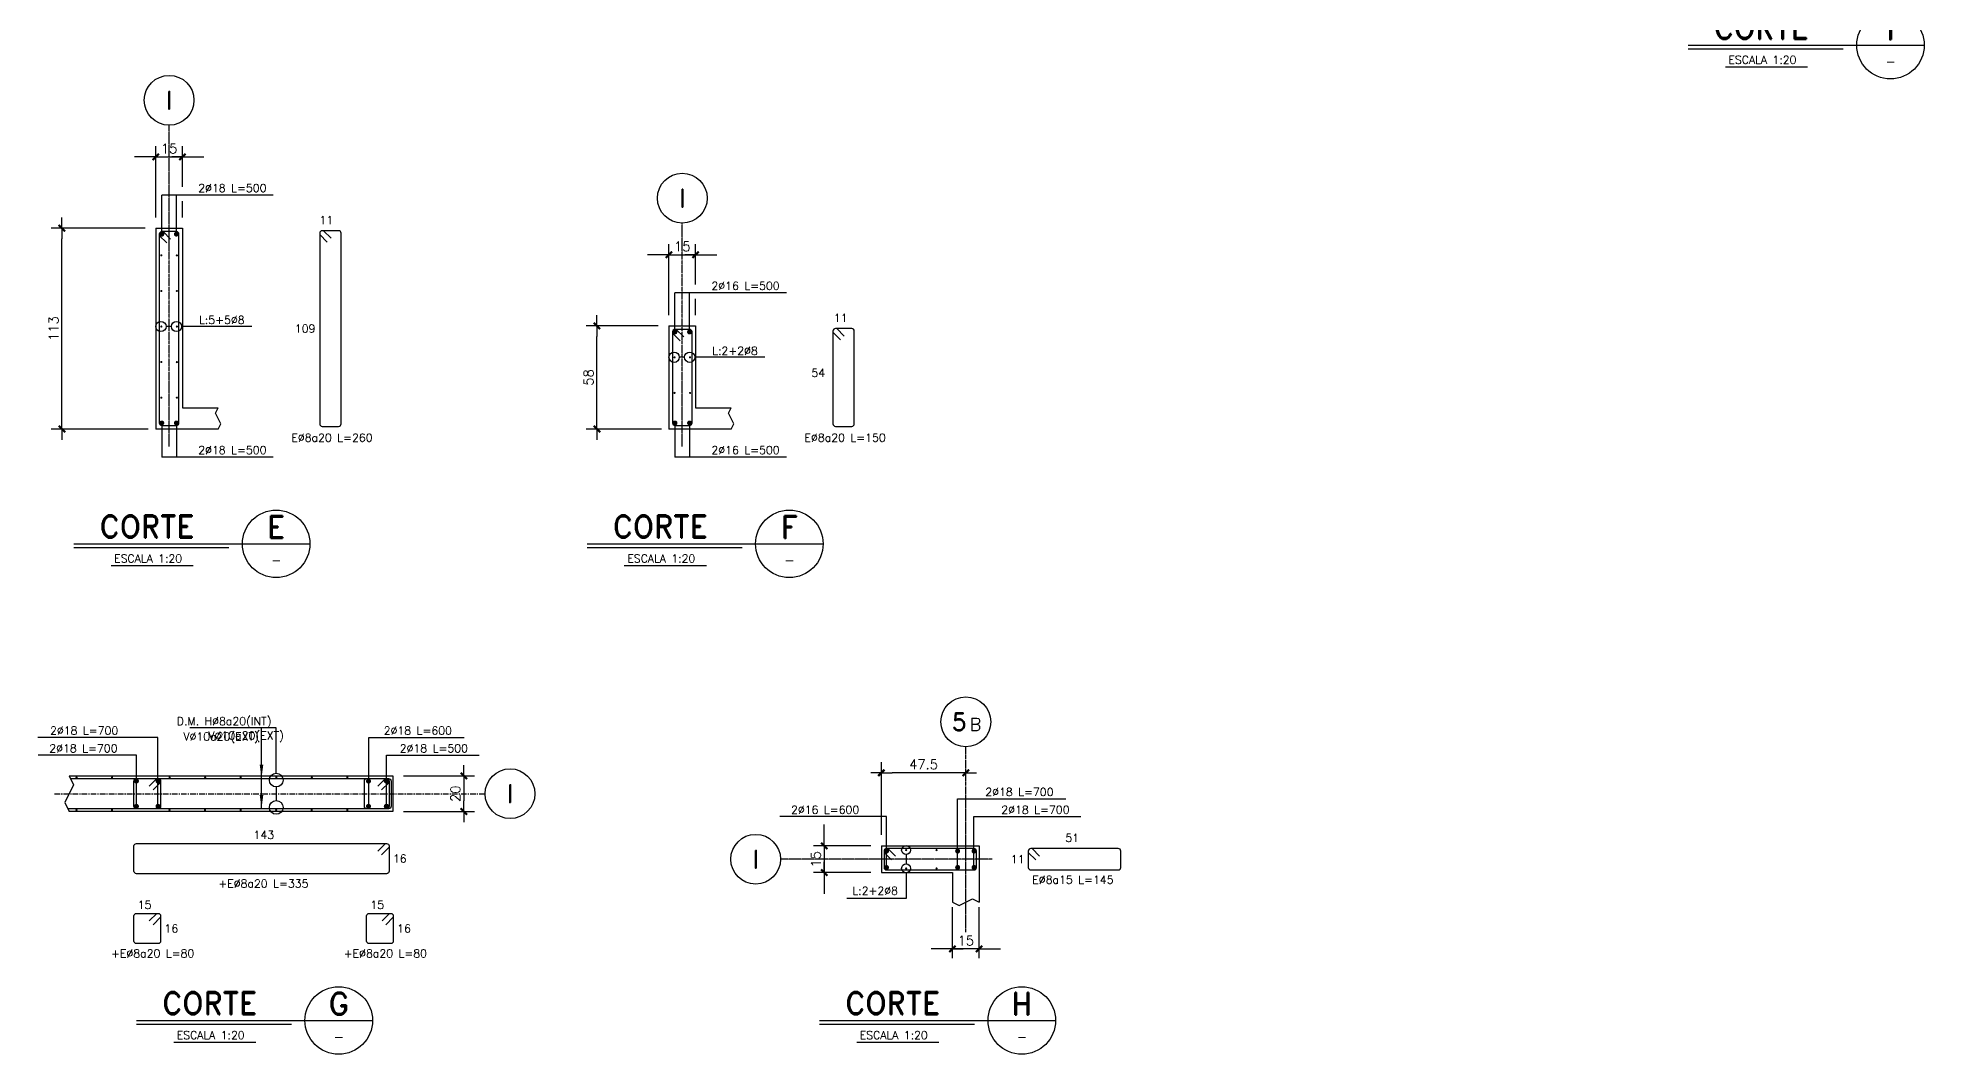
# Model space of a CAD drawing. Header units: millimetres. Extents: x 120 to 6193, y 171 to 3610.
# Drawn here: x 3439 to 6092, y 507 to 1936 of the extents above; entities that cross this region are included whole.
import ezdxf
from ezdxf.enums import TextEntityAlignment as Align

# ---------------------------------------------------------------- set-up
doc = ezdxf.new("R2010")
doc.units = ezdxf.units.MM
doc.header["$LTSCALE"] = 0.5
doc.linetypes.add('CENTER', pattern=[50.8, 31.75, -6.35, 6.35, -6.35])
doc.linetypes.add('EJES', pattern=[12.5, 10, -1, 0.5, -1])
for name, color, linetype in [('A-LINEA 015', 6, 'Continuous'), ('CONTORNOS', 3, 'Continuous'), ('CORTES', 5, 'Continuous'), ('EJES', 1, 'CENTER')]:
    doc.layers.add(name, color=color, linetype=linetype)
doc.styles.add('ROMAND', font='romand')
doc.styles.add('ROMANS', font='romans')
doc.styles.add('ROMANS0', font='romans.shx')
doc.styles.add('SIETE50', font='ROMAND.SHX', dxfattribs={"height": 31.5})
doc.dimstyles.new('ING20', dxfattribs={"dimscale": 50, "dimtxt": 0.27, "dimasz": 0.3, "dimexe": 0.3, "dimexo": 1, "dimgap": 0.1, "dimtad": 1, "dimlfac": 0.4, "dimzin": 12, "dimdsep": 46, "dimtxsty": 'ROMANS', "dimblk1": 'TICK1', "dimblk2": 'TICK1', "dimsah": 1, "dimcen": 0.09, "dimse1": 1, "dimse2": 1, "dimclrd": 2, "dimclre": 1, "dimclrt": 3, "dimadec": 0, "dimazin": 0, "dimtfac": 1, "dimtix": 1, "dimtmove": 2, "dimatfit": 3, "dimldrblk": 'TICK1', "dimfxl": 1, "dimtolj": 1, "dimtzin": 12, "dimarcsym": 0})

# ---------------------------------------------------------------- blocks, each defined once
blk = doc.blocks.new('TICK1')
at = {"color": 2}
for points in [[(0, 0), (-1, 0)], [(0, 0), (1, 0)]]:
    blk.add_lwpolyline(points, dxfattribs=at)
at = {"color": 2, "const_width": 0.2}
blk.add_lwpolyline([(-0.3, -0.3), (0.3, 0.3)], dxfattribs=at)
blk = doc.blocks.new('*D100')
at = {"layer": 'CORTES', "color": 2, "lineweight": -2}
for p, q in [((3590.3, 1768.2), (3575.3, 1768.2)), ((3605.3, 1768.2), (3642.8, 1768.2)), ((3657.8, 1768.2), (3672.8, 1768.2))]:
    blk.add_line(p, q, dxfattribs=at)
at = {"layer": 'Defpoints', "color": 0}
for p in [(3605.3, 1768.2), (3642.8, 1768.2), (3642.8, 1768.2)]:
    blk.add_point(p, dxfattribs=at)
at = {"layer": 'CORTES', "color": 2, "lineweight": -2, "xscale": 15, "yscale": 15, "zscale": 15}
blk.add_blockref('TICK1', (3605.3, 1768.2), dxfattribs=at)
at = {"layer": 'CORTES', "color": 2, "lineweight": -2, "xscale": 15, "yscale": 15, "zscale": 15, "rotation": 180}
blk.add_blockref('TICK1', (3642.8, 1768.2), dxfattribs=at)
at = {"layer": 'CORTES', "color": 3, "insert": (3624, 1780), "char_height": 13.5, "attachment_point": 5, "style": 'ROMANS'}
blk.add_mtext('\\A1;15', dxfattribs=at)
blk = doc.blocks.new('*D101')
at = {"layer": 'CORTES', "color": 2, "lineweight": -2}
blk.add_line((3473.3, 1400.7), (3473.3, 1653.2), dxfattribs=at)
at = {"layer": 'Defpoints', "color": 0}
for p in [(3473.3, 1668.2), (3473.3, 1668.2), (3473.3, 1385.7)]:
    blk.add_point(p, dxfattribs=at)
at = {"layer": 'CORTES', "color": 2, "lineweight": -2, "xscale": 15, "yscale": 15, "zscale": 15}
for p, rotation in [((3473.3, 1668.2), 90), ((3473.3, 1385.7), 270)]:
    blk.add_blockref('TICK1', p, dxfattribs=dict(at, rotation=rotation))
at = {"layer": 'CORTES', "color": 3, "insert": (3461.6, 1527), "char_height": 13.5, "attachment_point": 5, "rotation": 90, "style": 'ROMANS'}
blk.add_mtext('\\A1;113', dxfattribs=at)
blk = doc.blocks.new('t-corte')
at = {"color": 6}
for p, q in [((-169.7, -4.9), (162.3, -4.9)), ((-169.7, -9.9), (48.3, -9.9))]:
    blk.add_line(p, q, dxfattribs=at)
at = {"color": 3}
blk.add_line((-117.3, -35.3), (-1.8, -35.3), dxfattribs=at)
blk.add_circle((114.8, -4.9), 47.5, dxfattribs=at)
at = {"color": 6, "style": 'SIETE50'}
blk.add_text('CORTE', height=31.5, dxfattribs=at).set_placement((-133.4, 3.7))
blk.add_attdef('A', text='', height=31.5, dxfattribs=at).set_placement((114.9, 18.7), align=Align.MIDDLE_CENTER)
at = {"color": 3, "style": 'ROMANS'}
blk.add_attdef('ESCALA', (-113, -31.1), '', height=11.2, dxfattribs=at)
blk.add_attdef('-', text='', height=13, dxfattribs=at).set_placement((115, -27.7), align=Align.MIDDLE)
blk = doc.blocks.new('*D102')
at = {"layer": 'CORTES', "color": 2, "lineweight": -2}
for p, q in [((4311.8, 1630.7), (4296.8, 1630.7)), ((4326.8, 1630.7), (4364.3, 1630.7)), ((4379.3, 1630.7), (4394.3, 1630.7))]:
    blk.add_line(p, q, dxfattribs=at)
at = {"layer": 'Defpoints', "color": 0}
for p in [(4326.8, 1630.7), (4364.3, 1630.7), (4364.3, 1630.7)]:
    blk.add_point(p, dxfattribs=at)
at = {"layer": 'CORTES', "color": 2, "lineweight": -2, "xscale": 15, "yscale": 15, "zscale": 15}
blk.add_blockref('TICK1', (4326.8, 1630.7), dxfattribs=at)
at = {"layer": 'CORTES', "color": 2, "lineweight": -2, "xscale": 15, "yscale": 15, "zscale": 15, "rotation": 180}
blk.add_blockref('TICK1', (4364.3, 1630.7), dxfattribs=at)
at = {"layer": 'CORTES', "color": 3, "insert": (4345.6, 1642.5), "char_height": 13.5, "attachment_point": 5, "style": 'ROMANS'}
blk.add_mtext('\\A1;15', dxfattribs=at)
blk = doc.blocks.new('*D103')
at = {"layer": 'CORTES', "color": 2, "lineweight": -2}
blk.add_line((4225.6, 1400.7), (4225.6, 1515.7), dxfattribs=at)
at = {"layer": 'Defpoints', "color": 0}
for p in [(4225.6, 1530.7), (4225.6, 1530.7), (4225.6, 1385.7)]:
    blk.add_point(p, dxfattribs=at)
at = {"layer": 'CORTES', "color": 2, "lineweight": -2, "xscale": 15, "yscale": 15, "zscale": 15}
for p, rotation in [((4225.6, 1530.7), 90), ((4225.6, 1385.7), 270)]:
    blk.add_blockref('TICK1', p, dxfattribs=dict(at, rotation=rotation))
at = {"layer": 'CORTES', "color": 3, "insert": (4213.8, 1458.2), "char_height": 13.5, "attachment_point": 5, "rotation": 90, "style": 'ROMANS'}
blk.add_mtext('\\A1;58', dxfattribs=at)
blk = doc.blocks.new('*D106')
at = {"layer": 'CORTES', "color": 2, "lineweight": -2}
blk.add_line((4038.4, 883.1), (4038.4, 863.1), dxfattribs=at)
at = {"layer": 'Defpoints', "color": 0}
for p in [(4038.4, 898.1), (4038.4, 848.1), (4038.4, 848.1)]:
    blk.add_point(p, dxfattribs=at)
at = {"layer": 'CORTES', "color": 2, "lineweight": -2, "xscale": 15, "yscale": 15, "zscale": 15}
for p, rotation in [((4038.4, 898.1), 90), ((4038.4, 848.1), 270)]:
    blk.add_blockref('TICK1', p, dxfattribs=dict(at, rotation=rotation))
at = {"layer": 'CORTES', "color": 3, "insert": (4026.6, 873.1), "char_height": 13.5, "attachment_point": 5, "rotation": 90, "style": 'ROMANS'}
blk.add_mtext('\\A1;20', dxfattribs=at)
blk = doc.blocks.new('FLECHA')
at = {"color": 2}
blk.add_lwpolyline([(0, 0, 0, 5, 0), (19.2, 0, 5, 5, 0)], format="xyseb", dxfattribs=at)
blk = doc.blocks.new('eje-3')
at = {"color": 3, "linetype": 'Continuous'}
blk.add_circle((0, 0), 35, dxfattribs=at)
at = {"color": 5, "linetype": 'Continuous', "style": 'ROMAND'}
for height, p in [(25, (-9.2, 0)), (18, (13.7, -3.6))]:
    blk.add_attdef('0', text='', height=height, dxfattribs=at).set_placement(p, align=Align.MIDDLE)
blk = doc.blocks.new('*D107')
at = {"layer": 'CORTES', "color": 2, "lineweight": -2}
for p, q in [((4545.2, 814.7), (4545.2, 829.7)), ((4545.2, 799.7), (4545.2, 762.2)), ((4545.2, 747.2), (4545.2, 732.2))]:
    blk.add_line(p, q, dxfattribs=at)
at = {"layer": 'Defpoints', "color": 0}
for p in [(4545.2, 799.7), (4545.2, 762.2), (4545.2, 762.2)]:
    blk.add_point(p, dxfattribs=at)
at = {"layer": 'CORTES', "color": 2, "lineweight": -2, "xscale": 15, "yscale": 15, "zscale": 15}
for p, rotation in [((4545.2, 799.7), 270), ((4545.2, 762.2), 90)]:
    blk.add_blockref('TICK1', p, dxfattribs=dict(at, rotation=rotation))
at = {"layer": 'CORTES', "color": 3, "insert": (4533.4, 780.9), "char_height": 13.5, "attachment_point": 5, "rotation": 90, "style": 'ROMANS'}
blk.add_mtext('\\A1;15', dxfattribs=at)
blk = doc.blocks.new('*D108')
at = {"layer": 'CORTES', "color": 2, "lineweight": -2}
blk.add_line((4729.2, 902.5), (4640.5, 902.5), dxfattribs=at)
at = {"layer": 'Defpoints', "color": 0}
for p in [(4625.5, 902.5), (4625.5, 902.5), (4744.2, 902.5)]:
    blk.add_point(p, dxfattribs=at)
at = {"layer": 'CORTES', "color": 2, "lineweight": -2, "xscale": 15, "yscale": 15, "zscale": 15, "rotation": 180}
blk.add_blockref('TICK1', (4625.5, 902.5), dxfattribs=at)
at = {"layer": 'CORTES', "color": 2, "lineweight": -2, "xscale": 15, "yscale": 15, "zscale": 15}
blk.add_blockref('TICK1', (4744.2, 902.5), dxfattribs=at)
at = {"layer": 'CORTES', "color": 3, "insert": (4684.8, 914.3), "char_height": 13.5, "attachment_point": 5, "style": 'ROMANS'}
blk.add_mtext('\\A1;47.5', dxfattribs=at)
blk = doc.blocks.new('*D109')
at = {"layer": 'CORTES', "color": 2, "lineweight": -2}
for p, q in [((4710.5, 654.9), (4695.5, 654.9)), ((4763, 654.9), (4725.5, 654.9)), ((4778, 654.9), (4793, 654.9))]:
    blk.add_line(p, q, dxfattribs=at)
at = {"layer": 'Defpoints', "color": 0}
for p in [(4725.5, 654.9), (4725.5, 654.9), (4763, 654.9)]:
    blk.add_point(p, dxfattribs=at)
at = {"layer": 'CORTES', "color": 2, "lineweight": -2, "xscale": 15, "yscale": 15, "zscale": 15}
blk.add_blockref('TICK1', (4725.5, 654.9), dxfattribs=at)
at = {"layer": 'CORTES', "color": 2, "lineweight": -2, "xscale": 15, "yscale": 15, "zscale": 15, "rotation": 180}
blk.add_blockref('TICK1', (4763, 654.9), dxfattribs=at)
at = {"layer": 'CORTES', "color": 3, "insert": (4744.2, 666.6), "char_height": 13.5, "attachment_point": 5, "style": 'ROMANS'}
blk.add_mtext('\\A1;15', dxfattribs=at)
blk = doc.blocks.new('EJE-1')
at = {"color": 3, "linetype": 'Continuous'}
blk.add_circle((0, 0), 35, dxfattribs=at)
at = {"color": 5, "linetype": 'Continuous', "style": 'ROMAND'}
blk.add_attdef('0', text='', height=25, dxfattribs=at).set_placement((0.2, 0), align=Align.MIDDLE)

msp = doc.modelspace()

# ---------------------------------------------------------------- linework, layer by layer
at = {"layer": 'CONTORNOS', "color": 2, "ltscale": 0.5}
for p, q in [((3689.022, 1408.216), (3692.772, 1415.716)), ((3696.522, 1393.216), (3689.022, 1408.216)), ((4410.57, 1408.216), (4414.32, 1415.716)), ((4418.07, 1393.216), (4410.57, 1408.216)), ((3692.772, 1385.716), (3696.522, 1393.216)), ((4414.32, 1385.716), (4418.07, 1393.216)), ((4725.47, 720.744), (4734.845, 716.057)), ((4734.845, 716.057), (4753.595, 725.432)), ((4753.595, 725.432), (4762.97, 720.744))]:
    msp.add_line(p, q, dxfattribs=at)
at = {"layer": 'CORTES', "color": 1, "linetype": 'EJES'}
for p, q in [((3624.022, 1361.335), (3624.022, 1812.833)), ((4345.57, 1361.335), (4345.57, 1675.333)), ((4744.22, 678.433), (4744.22, 939.06)), ((4781.321, 780.922), (4483.765, 780.922))]:
    msp.add_line(p, q, dxfattribs=at)
at = {"layer": 'CORTES', "color": 1}
for p, q in [((3605.272, 1683.216), (3605.272, 1783.216)), ((3642.772, 1726.373), (3642.772, 1783.216)), ((3613.769, 1659.713), (3613.769, 1714.65)), ((3770.564, 1714.65), (3613.774, 1714.65)), ((3634.269, 1659.713), (3634.269, 1714.65)), ((3642.772, 1683.216), (3642.772, 1706.02)), ((3590.272, 1668.216), (3458.337, 1668.216)), ((4326.82, 1545.716), (4326.82, 1645.716)), ((4364.32, 1588.873), (4364.32, 1645.716)), ((4335.317, 1522.213), (4335.317, 1577.15)), ((4492.112, 1577.15), (4335.323, 1577.15)), ((4355.817, 1522.213), (4355.817, 1577.15)), ((4364.32, 1545.716), (4364.32, 1568.52)), ((3627.172, 1529.864), (3619.809, 1529.864)), ((3740.209, 1529.864), (3641.649, 1529.864)), ((4311.82, 1530.716), (4210.554, 1530.716)), ((4348.72, 1486.574), (4341.357, 1486.574)), ((4461.757, 1486.574), (4363.197, 1486.574)), ((3594.711, 1385.716), (3458.337, 1385.716)), ((3613.769, 1394.222), (3613.769, 1346.266)), ((3634.269, 1394.222), (3634.269, 1346.266)), ((4316.26, 1385.716), (4210.554, 1385.716)), ((4335.317, 1394.222), (4335.317, 1346.266)), ((4355.817, 1394.222), (4355.817, 1346.266)), ((3770.564, 1346.266), (3613.774, 1346.266)), ((4492.112, 1346.266), (4335.323, 1346.266)), ((3753.942, 851.954), (3753.942, 965.812)), ((3774.59, 901.862), (3774.59, 965.812)), ((4625.47, 815.232), (4625.47, 917.528)), ((3774.59, 882.662), (3774.59, 863.33)), ((3953.372, 898.1), (4053.372, 898.1)), ((3953.372, 848.1), (4053.372, 848.1)), ((4610.47, 799.672), (4530.183, 799.672)), ((4610.47, 762.172), (4530.183, 762.172)), ((4725.47, 641.947), (4725.47, 713.378)), ((4762.97, 641.947), (4762.97, 713.378))]:
    msp.add_line(p, q, dxfattribs=at)
at = {"layer": 'CORTES'}
for p, q in [((3605.272, 1668.216), (3642.772, 1668.216)), ((3605.272, 1668.216), (3605.272, 1385.716)), ((3642.772, 1668.216), (3642.772, 1415.716)), ((4326.82, 1530.716), (4364.32, 1530.716)), ((4326.82, 1530.716), (4326.82, 1385.716)), ((4364.32, 1530.716), (4364.32, 1415.716)), ((3642.772, 1415.716), (3692.772, 1415.716)), ((4364.32, 1415.716), (4414.32, 1415.716)), ((3692.772, 1385.716), (3605.272, 1385.716)), ((4414.32, 1385.716), (4326.82, 1385.716)), ((3483.453, 898.1), (3938.372, 898.1)), ((3938.372, 898.1), (3938.372, 848.1)), ((3938.372, 848.1), (3483.453, 848.1))]:
    msp.add_line(p, q, dxfattribs=at)
at = {"layer": 'CORTES', "color": 2}
for p, q in [((3610.269, 1657.913), (3620.875, 1647.307)), ((3615.569, 1663.213), (3626.175, 1652.607)), ((4331.817, 1520.413), (4342.424, 1509.807)), ((4337.117, 1525.713), (4347.724, 1515.107)), ((3489.703, 885.6), (3477.203, 860.6)), ((3483.453, 898.1), (3489.703, 885.6)), ((3606.822, 894.352), (3596.215, 883.746)), ((3612.122, 889.052), (3601.515, 878.446)), ((3928.072, 894.352), (3917.465, 883.746)), ((3933.372, 889.052), (3922.765, 878.446)), ((3477.203, 860.6), (3483.453, 848.1))]:
    msp.add_line(p, q, dxfattribs=at)
at = {"layer": 'CORTES', "color": 7, "ltscale": 0.5}
for p, q in [((3835.862, 1659.168), (3846.469, 1648.562)), ((3841.162, 1664.468), (3851.769, 1653.862)), ((4557.41, 1521.668), (4568.017, 1511.062)), ((4562.71, 1526.968), (4573.317, 1516.362)), ((4837.396, 795.924), (4848.002, 785.318)), ((4832.096, 790.624), (4842.702, 780.018))]:
    msp.add_line(p, q, dxfattribs=at)
at = {"layer": 'CORTES', "color": 1, "linetype": 'Continuous'}
for p, q in [((3774.59, 965.812), (3653.088, 965.812)), ((3608.392, 952.287), (3439.303, 952.287)), ((3608.392, 855.352), (3608.392, 952.287)), ((3904.872, 952.287), (4038.947, 952.287)), ((3904.872, 855.352), (3904.872, 952.287)), ((3578.122, 927.287), (3439.851, 927.287)), ((3578.122, 855.352), (3578.122, 927.287)), ((3929.872, 927.287), (4059.891, 927.287)), ((3929.872, 855.352), (3929.872, 927.287)), ((4732.717, 865.974), (4884.778, 865.974)), ((4732.717, 768.945), (4732.717, 865.974)), ((4632.717, 840.974), (4482.719, 840.974)), ((4632.717, 768.945), (4632.717, 840.974)), ((4755.722, 840.974), (4905.721, 840.974)), ((4755.722, 768.945), (4755.722, 840.974))]:
    msp.add_line(p, q, dxfattribs=at)
at = {"layer": 'CORTES', "color": 7}
for p, q in [((3928.072, 803.132), (3917.465, 792.526)), ((3933.372, 797.832), (3922.765, 787.226)), ((3606.822, 704.885), (3596.215, 694.278)), ((3612.122, 699.585), (3601.515, 688.978)), ((3933.987, 704.885), (3923.38, 694.278)), ((3939.287, 699.585), (3928.68, 688.978))]:
    msp.add_line(p, q, dxfattribs=at)
at = {"layer": 'CORTES', "ltscale": 0.5}
for p, q in [((4625.47, 799.672), (4625.47, 762.172)), ((4625.47, 799.672), (4762.97, 799.672)), ((4762.97, 799.672), (4762.97, 720.744)), ((4625.47, 762.172), (4725.47, 762.172)), ((4725.47, 762.172), (4725.47, 720.744))]:
    msp.add_line(p, q, dxfattribs=at)
at = {"layer": 'CORTES', "color": 2, "ltscale": 0.5}
for p, q in [((4634.522, 795.924), (4645.129, 785.318)), ((4629.222, 790.624), (4639.829, 780.018))]:
    msp.add_line(p, q, dxfattribs=at)
at = {"layer": 'CORTES', "color": 1, "ltscale": 0.5}
for p, q in [((4660.332, 787.543), (4660.332, 774.393)), ((4660.332, 761.767), (4660.332, 725.976)), ((4660.332, 725.976), (4576.835, 725.976))]:
    msp.add_line(p, q, dxfattribs=at)
at = {"layer": 'CORTES', "color": 2}
for points in [[(3634.269, 1390.716, 0.41421356), (3637.769, 1394.216), (3637.769, 1659.713, 0.41421356), (3634.269, 1663.213), (3627.769, 1663.213), (3613.769, 1663.213, 0.41421356), (3610.269, 1659.713), (3610.269, 1394.216, 0.41421356), (3613.769, 1390.716)], [(4355.817, 1390.716, 0.41421356), (4359.317, 1394.216), (4359.317, 1522.213, 0.41421356), (4355.817, 1525.713), (4349.317, 1525.713), (4335.317, 1525.713, 0.41421356), (4331.817, 1522.213), (4331.817, 1394.216, 0.41421356), (4335.317, 1390.716)], [(3578.122, 851.852, -0.41421356), (3574.622, 855.352), (3574.622, 890.852, -0.41421356), (3578.122, 894.352), (3893.87, 894.352), (3929.872, 894.352, -0.41421356), (3933.372, 890.852), (3933.372, 855.352, -0.41421356), (3929.872, 851.852)], [(3578.122, 851.852, -0.41421356), (3574.622, 855.352), (3574.622, 890.852, -0.41421356), (3578.122, 894.352), (3586.797, 894.352), (3608.622, 894.352, -0.41421356), (3612.122, 890.852), (3612.122, 855.352, -0.41421356), (3608.622, 851.852)], [(3902.157, 851.852, -0.41421356), (3898.657, 855.352), (3898.657, 890.852, -0.41421356), (3902.157, 894.352), (3910.832, 894.352), (3932.657, 894.352, -0.41421356), (3936.157, 890.852), (3936.157, 855.352, -0.41421356), (3932.657, 851.852)]]:
    msp.add_lwpolyline(points, format="xyb", close=True, dxfattribs=at)
for points, const_width in [([(3612.019, 1659.713, 1), (3615.519, 1659.713, 1)], 3.5), ([(3632.519, 1659.713, 1), (3636.019, 1659.713, 1)], 3.5), ([(3612.349, 1629.808, -1), (3613.849, 1629.808, -1)], 1.5), ([(3634.189, 1629.808, -1), (3635.689, 1629.808, -1)], 1.5), ([(3612.349, 1579.808, -1), (3613.849, 1579.808, -1)], 1.5), ([(3634.189, 1579.808, -1), (3635.689, 1579.808, -1)], 1.5), ([(3612.349, 1529.808, -1), (3613.849, 1529.808, -1)], 1.5), ([(3634.189, 1529.808, -1), (3635.689, 1529.808, -1)], 1.5), ([(4333.567, 1522.213, 1), (4337.067, 1522.213, 1)], 3.5), ([(4354.067, 1522.213, 1), (4357.567, 1522.213, 1)], 3.5), ([(4333.897, 1486.518, -1), (4335.397, 1486.518, -1)], 1.5), ([(4355.737, 1486.518, -1), (4357.237, 1486.518, -1)], 1.5), ([(3612.349, 1479.808, 1), (3613.849, 1479.808, 1)], 1.5), ([(3634.189, 1479.808, 1), (3635.689, 1479.808, 1)], 1.5), ([(4333.897, 1436.518, 1), (4335.397, 1436.518, 1)], 1.5), ([(4355.737, 1436.518, 1), (4357.237, 1436.518, 1)], 1.5), ([(3612.349, 1429.808, 1), (3613.849, 1429.808, 1)], 1.5), ([(3634.189, 1429.808, 1), (3635.689, 1429.808, 1)], 1.5), ([(3612.019, 1394.216, 1), (3615.519, 1394.216, 1)], 3.5), ([(3632.519, 1394.216, 1), (3636.019, 1394.216, 1)], 3.5), ([(4333.567, 1394.216, 1), (4337.067, 1394.216, 1)], 3.5), ([(4354.067, 1394.216, 1), (4357.567, 1394.216, 1)], 3.5), ([(3493.879, 895.306, -1), (3493.879, 896.806, -1)], 1.5), ([(3543.879, 895.306, -1), (3543.879, 896.806, -1)], 1.5), ([(3579.872, 890.852, -1), (3576.372, 890.852, -1)], 3.5), ([(3579.874, 890.852, -1), (3576.374, 890.852, -1)], 3.5), ([(3610.142, 890.852, -1), (3606.642, 890.852, -1)], 3.5), ([(3610.144, 890.852, -1), (3606.644, 890.852, -1)], 3.5), ([(3624.671, 895.306, 1), (3624.671, 896.806, 1)], 1.5), ([(3674.671, 895.306, 1), (3674.671, 896.806, 1)], 1.5), ([(3724.671, 895.306, 1), (3724.671, 896.806, 1)], 1.5), ([(3774.671, 895.306, -1), (3774.671, 896.806, -1)], 1.5), ([(3824.671, 895.306, -1), (3824.671, 896.806, -1)], 1.5), ([(3874.671, 895.306, -1), (3874.671, 896.806, -1)], 1.5), ([(3906.124, 890.852, -1), (3902.624, 890.852, -1)], 3.5), ([(3931.124, 890.852, -1), (3927.624, 890.852, -1)], 3.5), ([(3931.622, 890.852, -1), (3928.122, 890.852, -1)], 3.5), ([(3493.798, 850.929, 1), (3493.798, 849.429, 1)], 1.5), ([(3543.798, 850.929, 1), (3543.798, 849.429, 1)], 1.5), ([(3579.872, 855.352, -1), (3576.372, 855.352, -1)], 3.5), ([(3579.874, 855.352, -1), (3576.374, 855.352, -1)], 3.5), ([(3610.142, 855.352, -1), (3606.642, 855.352, -1)], 3.5), ([(3610.144, 855.352, -1), (3606.644, 855.352, -1)], 3.5), ([(3624.59, 850.929, -1), (3624.59, 849.429, -1)], 1.5), ([(3674.59, 850.929, -1), (3674.59, 849.429, -1)], 1.5), ([(3724.59, 850.929, -1), (3724.59, 849.429, -1)], 1.5), ([(3774.59, 850.929, 1), (3774.59, 849.429, 1)], 1.5), ([(3824.59, 850.929, 1), (3824.59, 849.429, 1)], 1.5), ([(3874.59, 850.929, 1), (3874.59, 849.429, 1)], 1.5), ([(3906.124, 855.352, -1), (3902.624, 855.352, -1)], 3.5), ([(3931.124, 855.352, -1), (3927.624, 855.352, -1)], 3.5), ([(3931.622, 855.352, -1), (3928.122, 855.352, -1)], 3.5)]:
    msp.add_lwpolyline(points, format="xyb", close=True, dxfattribs=dict(at, const_width=const_width))
at = {"layer": 'CORTES', "color": 7, "ltscale": 0.5, "elevation": 0}
for points in [[(3862.362, 1389.468, 0.41421356), (3865.862, 1392.968), (3865.862, 1660.968, 0.41421356), (3862.362, 1664.468), (3850.862, 1664.468), (3839.362, 1664.468, 0.41421356), (3835.862, 1660.968), (3835.862, 1392.968, 0.41421356), (3839.362, 1389.468)], [(4583.91, 1389.468, 0.41421356), (4587.41, 1392.968), (4587.41, 1523.468, 0.41421356), (4583.91, 1526.968), (4572.41, 1526.968), (4560.91, 1526.968, 0.41421356), (4557.41, 1523.468), (4557.41, 1392.968, 0.41421356), (4560.91, 1389.468)]]:
    msp.add_lwpolyline(points, format="xyb", close=True, dxfattribs=at)
at = {"layer": 'CORTES', "color": 2}
msp.add_lwpolyline([(3485.825, 894.352), (3533.691, 894.352), (3929.872, 894.352, -0.41421356), (3933.372, 890.852), (3933.372, 855.352, -0.41421356), (3929.872, 851.852), (3482.075, 851.852)], format="xyb", dxfattribs=at)
at = {"layer": 'CORTES', "color": 7}
for points in [[(3578.122, 760.632, -0.41421356), (3574.622, 764.132), (3574.622, 799.632, -0.41421356), (3578.122, 803.132), (3892.122, 803.132), (3929.872, 803.132, -0.41421356), (3933.372, 799.632), (3933.372, 764.132, -0.41421356), (3929.872, 760.632)], [(3578.122, 662.385, -0.41421356), (3574.622, 665.885), (3574.622, 701.385, -0.41421356), (3578.122, 704.885), (3586.797, 704.885), (3608.622, 704.885, -0.41421356), (3612.122, 701.385), (3612.122, 665.885, -0.41421356), (3608.622, 662.385)], [(3905.287, 662.385, -0.41421356), (3901.787, 665.885), (3901.787, 701.385, -0.41421356), (3905.287, 704.885), (3913.962, 704.885), (3935.787, 704.885, -0.41421356), (3939.287, 701.385), (3939.287, 665.885, -0.41421356), (3935.787, 662.385)]]:
    msp.add_lwpolyline(points, format="xyb", close=True, dxfattribs=at)
at = {"layer": 'CORTES', "color": 2, "ltscale": 0.5}
for points, const_width in [([(4630.972, 792.424, 1), (4634.472, 792.424, 1)], 3.5), ([(4734.467, 792.424, -1), (4730.967, 792.424, -1)], 3.5), ([(4753.972, 792.424, 1), (4757.472, 792.424, 1)], 3.5), ([(4630.972, 769.424, 1), (4634.472, 769.424, 1)], 3.5), ([(4659.582, 793.792, 1), (4661.082, 793.792, 1)], 1.5), ([(4659.582, 768.08, 1), (4661.082, 768.08, 1)], 1.5), ([(4702.315, 793.792, 1), (4703.815, 793.792, 1)], 1.5), ([(4702.315, 768.08, 1), (4703.815, 768.08, 1)], 1.5), ([(4734.467, 769.424, -1), (4730.967, 769.424, -1)], 3.5), ([(4753.972, 769.424, 1), (4757.472, 769.424, 1)], 3.5)]:
    msp.add_lwpolyline(points, format="xyb", close=True, dxfattribs=dict(at, const_width=const_width))
msp.add_lwpolyline([(4755.722, 765.924, 0.41421356), (4759.222, 769.424), (4759.222, 792.424, 0.41421356), (4755.722, 795.924), (4694.222, 795.924), (4632.722, 795.924, 0.41421356), (4629.222, 792.424), (4629.222, 769.424, 0.41421356), (4632.722, 765.924)], format="xyb", close=True, dxfattribs=at)
at = {"layer": 'CORTES', "color": 7, "ltscale": 0.5}
msp.add_lwpolyline([(4958.596, 765.924, 0.41421356), (4962.096, 769.424), (4962.096, 792.424, 0.41421356), (4958.596, 795.924), (4897.096, 795.924), (4835.596, 795.924, 0.41421356), (4832.096, 792.424), (4832.096, 769.424, 0.41421356), (4835.596, 765.924)], format="xyb", close=True, dxfattribs=at)
at = {"layer": 'CORTES', "color": 1}
for centre, radius in [((3612.57, 1529.864), 7.239), ((3634.41, 1529.864), 7.239), ((4334.119, 1486.574), 7.239), ((4355.959, 1486.574), 7.239), ((3774.59, 892.262), 9.6), ((3774.59, 853.73), 9.6)]:
    msp.add_circle(centre, radius, dxfattribs=at)
at = {"layer": 'CORTES', "color": 1, "ltscale": 0.5}
for centre in [(4660.332, 793.856), (4660.332, 768.08)]:
    msp.add_circle(centre, 6.313, dxfattribs=at)
at = {"layer": 'EJES', "ltscale": 0.5}
msp.add_line((3462.959, 873.1), (4068.372, 873.1), dxfattribs=at)

# ---------------------------------------------------------------- block references
at = {"layer": 'A-LINEA 015', "ltscale": 0.5}
ref = msp.add_blockref('eje-3', (4744.22, 974.06), dxfattribs=at)
ref.add_attrib('0', '5', dxfattribs={"layer": '0', "color": 5, "linetype": 'Continuous', "height": 25, "style": 'ROMAND'}).set_placement((4735.029, 974.06), align=Align.MIDDLE)
ref.add_attrib('0', 'B', dxfattribs={"layer": '0', "color": 5, "linetype": 'Continuous', "height": 18, "style": 'ROMAND'}).set_placement((4757.906, 970.477), align=Align.MIDDLE)
at = {"layer": 'CORTES'}
for name, p, values in [('t-corte', (5929.521, 1930.241), {'ESCALA': 'ESCALA 1:20', 'A': 'I', '-': '-'}), ('EJE-1', (3624.022, 1847.833), {'0': 'I'}), ('EJE-1', (4345.57, 1710.333), {'0': 'I'}), ('t-corte', (3659.773, 1229.243), {'ESCALA': 'ESCALA 1:20', 'A': 'E', '-': '-'}), ('t-corte', (4381.322, 1229.243), {'ESCALA': 'ESCALA 1:20', 'A': 'F', '-': '-'}), ('EJE-1', (4103.372, 873.1), {'0': 'I'}), ('EJE-1', (4448.765, 780.922), {'0': 'I'}), ('t-corte', (3747.743, 559.189), {'ESCALA': 'ESCALA 1:20', 'A': 'G', '-': '-'}), ('t-corte', (4708.133, 559.189), {'ESCALA': 'ESCALA 1:20', 'A': 'H', '-': '-'})]:
    msp.add_blockref(name, p, dxfattribs=at).add_auto_attribs(values)
at = {"layer": 'CORTES', "color": 1, "rotation": 90}
for p in [(3753.942, 894.57), (3753.942, 851.954)]:
    msp.add_blockref('FLECHA', p, dxfattribs=at)

# ---------------------------------------------------------------- texts
at = {"layer": 'CORTES', "color": 9}
for s, style, p in [('2%%C18 L=500', 'ROMANS0', (3712.972, 1718.888)), ('2%%C16 L=500', 'ROMANS0', (4434.52, 1581.388)), ('L:5+5%%c8', 'ROMANS0', (3698.153, 1533.376)), ('L:2+2%%c8', 'ROMANS0', (4419.701, 1490.086)), ('2%%C18 L=500', 'ROMANS0', (3712.972, 1350.504)), ('2%%C16 L=500', 'ROMANS0', (4434.52, 1350.504)), ('D.M. H%%C8a20(INT)', 'ROMANS', (3701.379, 969.433)), ('V%%C10a20(EXT)', 'ROMANS', (3697.115, 947.774)), ('V%%C10a20(EXT)', 'ROMANS', (3732.295, 949.194)), ('2%%c18 L=600', 'ROMANS', (3973.732, 956.197)), ('2%%c18 L=500', 'ROMANS', (3996.232, 931.197)), ('2%%c18 L=700', 'ROMANS', (4819.563, 869.884)), ('2%%c16 L=600', 'ROMANS', (4546.377, 844.884)), ('2%%c18 L=700', 'ROMANS', (4842.063, 844.884))]:
    msp.add_text(s, height=11.25, dxfattribs=dict(at, style=style)).set_placement(p, align=Align.CENTER)
at = {"layer": 'CORTES', "color": 3, "ltscale": 0.5, "style": 'ROMANS0'}
for s, p in [('11', (3845.112, 1679.468)), ('11', (4568.221, 1541.968)), ('109', (3815.235, 1526.968)), ('54', (4536.783, 1464.567)), ('51', (4893.742, 810.924)), ('11', (4817.096, 780.924))]:
    msp.add_text(s, height=11.25, dxfattribs=at).set_placement(p, align=Align.MIDDLE)
for s, p in [('E%%c8a20 L=260', (3852.963, 1367.947)), ('E%%c8a20 L=150', (4574.512, 1367.947)), ('E%%c8a15 L=145', (4894.789, 746.591))]:
    msp.add_text(s, height=11.25, dxfattribs=at).set_placement(p, align=Align.CENTER)
at = {"layer": 'CORTES', "color": 9, "style": 'ROMANS'}
for p in [(3504.518, 956.197), (3503.509, 931.197)]:
    msp.add_text('2%%c18 L=700', height=11.25, rotation=360, dxfattribs=at).set_placement(p, align=Align.CENTER)
at = {"layer": 'CORTES', "color": 3, "style": 'ROMANS0'}
for s, p in [('143', (3757.204, 815.132)), ('16', (3948.372, 781.882)), ('15', (3589.473, 716.885)), ('15', (3916.638, 716.885)), ('16', (3627.122, 683.635)), ('16', (3954.287, 683.635))]:
    msp.add_text(s, height=11.25, dxfattribs=at).set_placement(p, align=Align.MIDDLE)
for s, p in [('+E%%c8a20 L=335', (3756.589, 741.132)), ('+E%%c8a20 L=80', (3600.898, 642.885)), ('+E%%c8a20 L=80', (3928.063, 642.885))]:
    msp.add_text(s, height=11.25, dxfattribs=at).set_placement(p, align=Align.CENTER)
at = {"layer": 'CORTES', "color": 9, "ltscale": 0.5, "style": 'ROMANS0'}
msp.add_text('L:2+2%%c8', height=11.25, dxfattribs=at).set_placement((4616.835, 731.045), align=Align.CENTER)

# ---------------------------------------------------------------- dimensions: what is measured, and where the dimension line sits
at = {"layer": 'CORTES'}
for base, p1, p2, picture, middle in [((3642.772, 1768.216), (3605.272, 1768.216), (3642.772, 1768.216), '*D100', (3624.022, 1779.966)), ((4364.32, 1630.716), (4326.82, 1630.716), (4364.32, 1630.716), '*D102', (4345.57, 1642.466)), ((4625.47, 902.528), (4744.22, 902.528), (4625.47, 902.528), '*D108', (4684.845, 914.278)), ((4725.47, 654.877), (4762.97, 654.877), (4725.47, 654.877), '*D109', (4744.22, 666.627))]:
    dim = msp.add_linear_dim(base=base, p1=p1, p2=p2, dimstyle='ING20', dxfattribs=at)
    dim.commit()
    dim.dimension.update_dxf_attribs({"geometry": picture, "text_midpoint": middle})
for base, p1, p2, picture, middle in [((3473.337, 1668.216), (3473.337, 1385.716), (3473.337, 1668.216), '*D101', (3461.587, 1526.966)), ((4225.554, 1530.716), (4225.554, 1385.716), (4225.554, 1530.716), '*D103', (4213.804, 1458.216)), ((4038.372, 848.1), (4038.372, 898.1), (4038.372, 848.1), '*D106', (4026.622, 873.1)), ((4545.183, 762.172), (4545.183, 799.672), (4545.183, 762.172), '*D107', (4533.433, 780.922))]:
    dim = msp.add_linear_dim(base=base, p1=p1, p2=p2, angle=90, dimstyle='ING20', dxfattribs=at)
    dim.commit()
    dim.dimension.update_dxf_attribs({"geometry": picture, "text_midpoint": middle})

doc.saveas('drawing.dxf')
